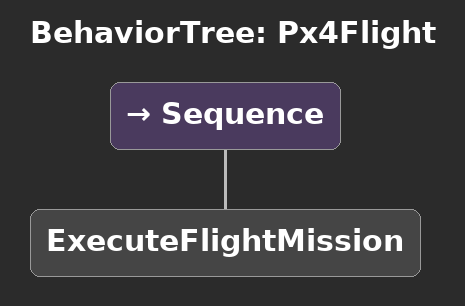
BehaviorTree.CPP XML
<root BTCPP_format="4" main_tree_to_execute="Px4Flight">
  <BehaviorTree ID="Px4Flight">
    <Sequence>
      <ExecuteFlightMission/>
    </Sequence>
  </BehaviorTree>
</root>
